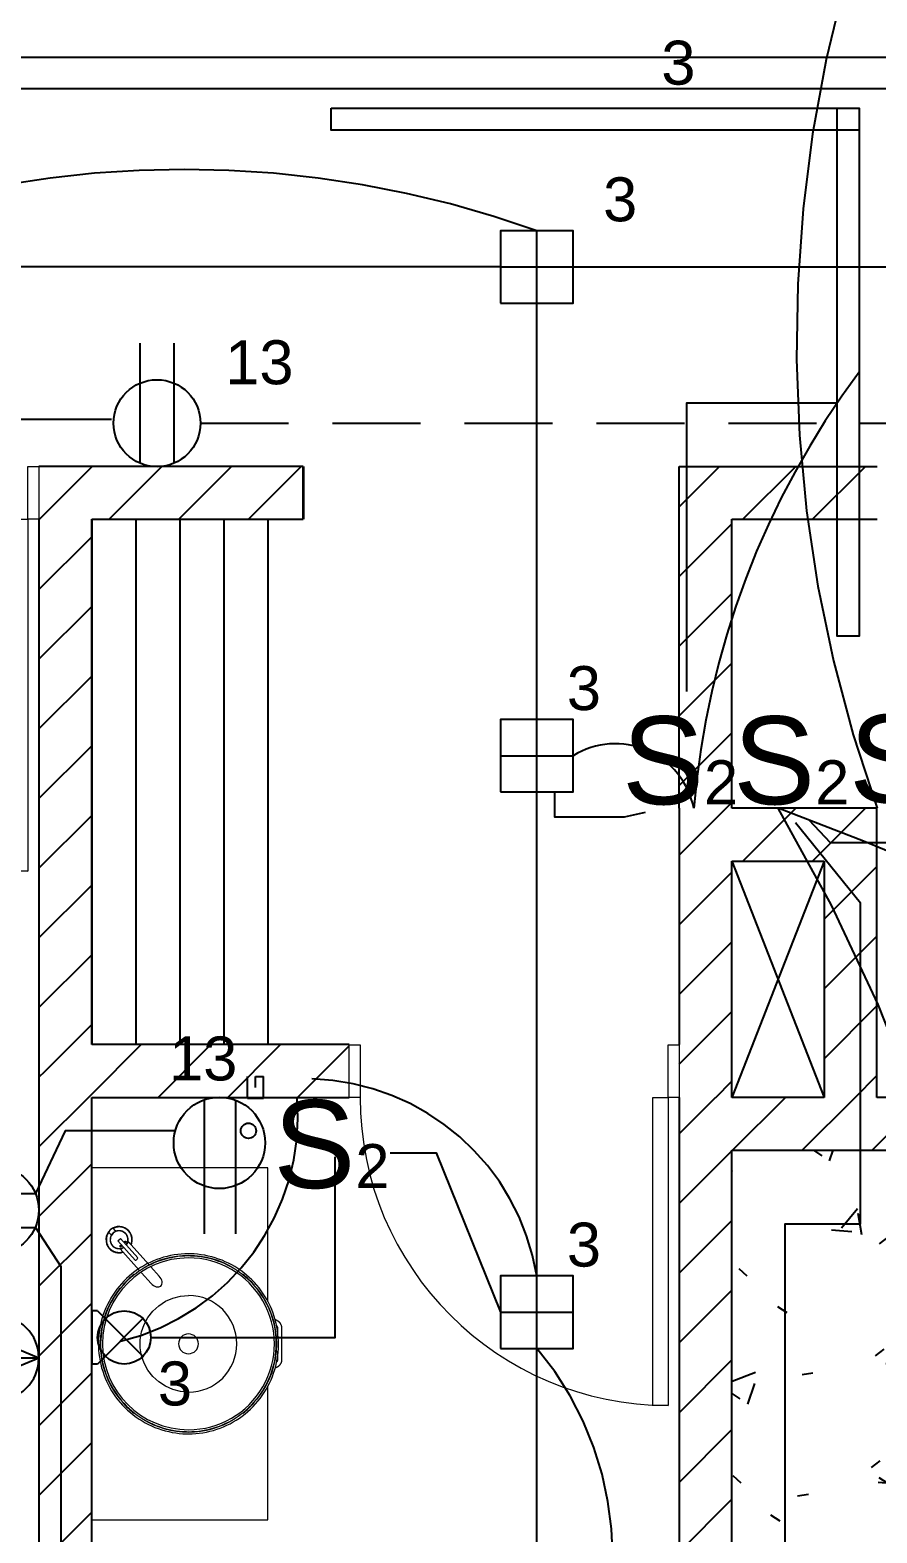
# Model space of a CAD drawing. Header units: inches. Extents: x 131 to 82119, y 71 to 16923.
# Drawn here: x 295.637 to 297.562, y 159.637 to 163.053 of the extents above; entities that cross this region are included whole.
import ezdxf
from ezdxf.enums import TextEntityAlignment as Align

# ---------------------------------------------------------------- set-up
doc = ezdxf.new("R2010")
doc.units = ezdxf.units.IN
doc.header["$MEASUREMENT"] = 0
doc.linetypes.add('HIDDEN', pattern=[9.525, 6.35, -3.175])
doc.linetypes.add('PISO', pattern=[0.3, 0.2, -0.1])
for name, color, linetype, lineweight in [('A-DOOR-____-MCUT', 31, 'Continuous', 18), ('A-DOOR-____-OTLN', 31, 'Continuous', 18), ('A-DOOR-FRAM-MCUT', 31, 'Continuous', 18), ('DUCTO-PARED O TECHO', 7, 'Continuous', 25), ('DUCTO-PISO', 7, 'PISO', 25), ('P-SANR-FIXT-OTLN', 6, 'Continuous', 18), ('RED-TELEVISION', 84, 'TELEVISION', 25), ('RED-TELEVISIÓN', 84, 'TELEVISION', 25), ('RED-TELÉFONO', 240, 'TELEFONO', 25), ('SIMBOLOGIA', 150, 'Continuous', 25)]:
    doc.layers.add(name, color=color, linetype=linetype, lineweight=lineweight)
for name, color, linetype in [('Arquitectonico', 253, 'Continuous'), ('BLOQUES TOMAS Y LUCES', 140, 'Continuous'), ('INTERRUPTORES', 6, 'Continuous'), ('LAMPARAS', 20, 'Continuous'), ('LUCES Y TOMAS', 5, 'Continuous'), ('Retorno', 5, 'HIDDEN')]:
    doc.layers.add(name, color=color, linetype=linetype)
doc.styles.get("Standard").update_dxf_attribs({"font": 'arial.ttf'})
doc.linetypes.add('TELEFONO', pattern='A,0.32,-0.12,["TEL",Standard,S=0.065,R=0,X=-0.065,Y=-0.0325],-0.14', length=0.58)
doc.linetypes.add('TELEVISION', pattern='A,0.32,-0.13,["TV",Standard,S=0.065,R=0,X=-0.065,Y=-0.0325],-0.13', length=0.58)
pattern_1 = [(45, (314.34163, 184.42544), (-0.07919596, 0.07919596), [])]

# ---------------------------------------------------------------- blocks, each defined once
blk = doc.blocks.new('Puertas Revit Lisas - 0_85 X 2_70-1759835-ARQ-P1')
at = {"layer": 'A-DOOR-____-MCUT'}
for p, q in [((0.365, -0.056825), (0.4, -0.056825)), ((0.365, -0.856825), (0.365, -0.056825)), ((0.4, -0.056825), (0.4, -0.856825)), ((0.4, -0.856825), (0.365, -0.856825))]:
    blk.add_line(p, q, dxfattribs=at)
at = {"layer": 'A-DOOR-____-OTLN'}
blk.add_arc((0.4, -0.056825), 0.8, 180, 270, dxfattribs=at)
at = {"layer": 'A-DOOR-FRAM-MCUT'}
for p, q in [((-0.425, 0.063175), (-0.4, 0.063175)), ((-0.425, -0.056825), (-0.425, 0.063175)), ((-0.4, 0.063175), (-0.4, -0.056825)), ((0.4, 0.063175), (0.425, 0.063175)), ((0.4, -0.056825), (0.4, 0.063175)), ((0.425, 0.063175), (0.425, -0.056825)), ((-0.4, -0.056825), (-0.425, -0.056825)), ((0.425, -0.056825), (0.4, -0.056825))]:
    blk.add_line(p, q, dxfattribs=at)
blk = doc.blocks.new('Puertas Revit Lisas - 0_75  x 2_70-1817899-ARQ-P1')
at = {"layer": 'A-DOOR-____-MCUT'}
for p, q in [((0.315, -0.056825), (0.35, -0.056825)), ((0.315, -0.756825), (0.315, -0.056825)), ((0.35, -0.056825), (0.35, -0.756825)), ((0.35, -0.756825), (0.315, -0.756825))]:
    blk.add_line(p, q, dxfattribs=at)
at = {"layer": 'A-DOOR-____-OTLN'}
blk.add_arc((0.35, -0.056825), 0.7, 180, 270, dxfattribs=at)
at = {"layer": 'A-DOOR-FRAM-MCUT'}
for p, q in [((-0.375, 0.063175), (-0.35, 0.063175)), ((-0.375, -0.056825), (-0.375, 0.063175)), ((-0.35, 0.063175), (-0.35, -0.056825)), ((0.35, 0.063175), (0.375, 0.063175)), ((0.35, -0.056825), (0.35, 0.063175)), ((0.375, 0.063175), (0.375, -0.056825)), ((-0.35, -0.056825), (-0.375, -0.056825)), ((0.375, -0.056825), (0.35, -0.056825))]:
    blk.add_line(p, q, dxfattribs=at)
blk = doc.blocks.new('Single_Sink_Vanity_15616 - 400x800mm-V26-ARQ-P1')
at = {"layer": 'P-SANR-FIXT-OTLN'}
for p, q in [((0.035, 0.2325), (-0.035, 0.2325)), ((-0.035, 0.2225), (-0.017, 0.2225)), ((0.017, 0.2225), (0.035, 0.2225)), ((-0.0961, 0.2), (-0.4, 0.2)), ((-0.4, 0.2), (-0.4, -0.2)), ((0.4, 0.2), (0.0961, 0.2)), ((0.4, -0.2), (0.4, 0.2)), ((-0.154, -0.0464), (-0.175, -0.0653)), ((-0.1617, -0.087), (-0.1373, -0.065)), ((-0.1953, -0.0948), (-0.2395, -0.1346)), ((-0.2339, -0.1407), (-0.1898, -0.101)), ((-0.1804, -0.0702), (-0.2324, -0.117)), ((-0.2157, -0.1356), (-0.1671, -0.0918)), ((-0.2339, -0.1407), (-0.2395, -0.1346)), ((-0.2326, -0.1176), (-0.2309, -0.1181)), ((-0.2568, -0.1457), (-0.2626, -0.1509)), ((-0.2533, -0.1612), (-0.2475, -0.156))]:
    blk.add_line(p, q, dxfattribs=at)
at = {"layer": 'P-SANR-FIXT-OTLN', "flags": 128}
for points in [[(0.2047, 0.02), (0.2045, 0.0282), (0.204, 0.0364), (0.2032, 0.0445), (0.202, 0.0526), (0.2006, 0.0607), (0.1988, 0.0686), (0.1967, 0.0766), (0.1943, 0.0844), (0.1915, 0.0921), (0.1885, 0.0997), (0.1852, 0.1072), (0.1815, 0.1145), (0.1776, 0.1217), (0.1734, 0.1287), (0.1689, 0.1356), (0.1641, 0.1422), (0.1591, 0.1487), (0.1539, 0.1549), (0.1483, 0.161), (0.1426, 0.1668), (0.1366, 0.1724), (0.1304, 0.1777), (0.124, 0.1828), (0.1174, 0.1876), (0.1106, 0.1922), (0.1036, 0.1965), (0.0965, 0.2005), (0.0892, 0.2042), (0.0817, 0.2076), (0.0742, 0.2107), (0.0665, 0.2136), (0.0587, 0.2161), (0.0508, 0.2182), (0.0428, 0.2201), (0.0348, 0.2217), (0.0267, 0.2229), (0.0186, 0.2238), (0.0104, 0.2244), (0.0022, 0.2246), (-0.006, 0.2246), (-0.0142, 0.2242), (-0.0223, 0.2234), (-0.0304, 0.2224), (-0.0385, 0.221), (-0.0465, 0.2193), (-0.0544, 0.2173), (-0.0623, 0.2149), (-0.07, 0.2123), (-0.0777, 0.2093), (-0.0852, 0.2061), (-0.0925, 0.2025), (-0.0998, 0.1987), (-0.1068, 0.1946), (-0.1137, 0.1901), (-0.1204, 0.1855), (-0.127, 0.1805), (-0.1333, 0.1753), (-0.1394, 0.1699), (-0.1453, 0.1642), (-0.1509, 0.1582), (-0.1563, 0.1521), (-0.1615, 0.1457), (-0.1664, 0.1392), (-0.171, 0.1324), (-0.1754, 0.1255), (-0.1794, 0.1184), (-0.1832, 0.1111), (-0.1867, 0.1037), (-0.1899, 0.0962), (-0.1928, 0.0886), (-0.1954, 0.0808), (-0.1977, 0.0729), (-0.1996, 0.065), (-0.2013, 0.057), (-0.2026, 0.0489), (-0.2036, 0.0408), (-0.2043, 0.0326), (-0.2046, 0.0244), (-0.2047, 0.02)], [(0.1997, 0.02), (0.1995, 0.028), (0.199, 0.036), (0.1982, 0.0439), (0.1971, 0.0518), (0.1957, 0.0597), (0.1939, 0.0675), (0.1919, 0.0752), (0.1895, 0.0828), (0.1869, 0.0903), (0.1839, 0.0977), (0.1806, 0.105), (0.1771, 0.1122), (0.1733, 0.1192), (0.1692, 0.1261), (0.1648, 0.1327), (0.1601, 0.1392), (0.1552, 0.1455), (0.1501, 0.1516), (0.1447, 0.1575), (0.1391, 0.1632), (0.1333, 0.1687), (0.1272, 0.1739), (0.121, 0.1788), (0.1145, 0.1836), (0.1079, 0.188), (0.1011, 0.1922), (0.0941, 0.1961), (0.087, 0.1997), (0.0797, 0.203), (0.0723, 0.2061), (0.0648, 0.2088), (0.0572, 0.2113), (0.0495, 0.2134), (0.0418, 0.2152), (0.0339, 0.2167), (0.026, 0.2179), (0.0181, 0.2188), (0.0101, 0.2194), (0.0022, 0.2196), (-0.0058, 0.2196), (-0.0138, 0.2192), (-0.0218, 0.2185), (-0.0297, 0.2174), (-0.0375, 0.2161), (-0.0454, 0.2144), (-0.0531, 0.2125), (-0.0608, 0.2102), (-0.0683, 0.2076), (-0.0758, 0.2047), (-0.0831, 0.2015), (-0.0903, 0.1981), (-0.0973, 0.1943), (-0.1042, 0.1903), (-0.1109, 0.186), (-0.1175, 0.1814), (-0.1239, 0.1766), (-0.13, 0.1715), (-0.136, 0.1662), (-0.1417, 0.1606), (-0.1472, 0.1549), (-0.1525, 0.1489), (-0.1575, 0.1427), (-0.1623, 0.1363), (-0.1668, 0.1297), (-0.1711, 0.1229), (-0.1751, 0.116), (-0.1788, 0.1089), (-0.1822, 0.1017), (-0.1853, 0.0943), (-0.1881, 0.0869), (-0.1906, 0.0793), (-0.1929, 0.0716), (-0.1948, 0.0639), (-0.1964, 0.0561), (-0.1977, 0.0482), (-0.1986, 0.0402), (-0.1993, 0.0323), (-0.1996, 0.0243), (-0.1997, 0.02)], [(-0.035, 0.2325), (-0.0358, 0.2325), (-0.0366, 0.2324), (-0.0374, 0.2324), (-0.0382, 0.2322), (-0.039, 0.2321), (-0.0398, 0.2319), (-0.0405, 0.2317), (-0.0413, 0.2315), (-0.042, 0.2312), (-0.0428, 0.2309), (-0.0435, 0.2306), (-0.0442, 0.2302), (-0.0449, 0.2299), (-0.0456, 0.2294), (-0.0463, 0.229), (-0.0469, 0.2285), (-0.0476, 0.2281), (-0.0482, 0.2275), (-0.0488, 0.227), (-0.0493, 0.2264), (-0.0499, 0.2258), (-0.0504, 0.2252), (-0.0509, 0.2246), (-0.0514, 0.224), (-0.0518, 0.2233), (-0.0522, 0.2226), (-0.0526, 0.2219), (-0.053, 0.2212), (-0.0533, 0.2205), (-0.0536, 0.2197), (-0.0539, 0.219), (-0.0542, 0.2182), (-0.0544, 0.2175), (-0.0546, 0.2167)], [(-0.0493, 0.2264), (-0.0499, 0.2258), (-0.0504, 0.2252), (-0.0509, 0.2246), (-0.0514, 0.224), (-0.0518, 0.2233), (-0.0522, 0.2226), (-0.0526, 0.2219), (-0.053, 0.2212), (-0.0533, 0.2205), (-0.0536, 0.2197), (-0.0539, 0.219), (-0.0542, 0.2182), (-0.0544, 0.2175), (-0.0546, 0.2167)], [(-0.035, 0.2325), (-0.0358, 0.2325), (-0.0366, 0.2324), (-0.0374, 0.2324), (-0.0382, 0.2322), (-0.039, 0.2321), (-0.0398, 0.2319), (-0.0405, 0.2317), (-0.0413, 0.2315), (-0.042, 0.2312), (-0.0428, 0.2309), (-0.0435, 0.2306), (-0.0442, 0.2302), (-0.0449, 0.2299), (-0.0456, 0.2294), (-0.0463, 0.229), (-0.0469, 0.2285), (-0.0476, 0.2281), (-0.0482, 0.2275), (-0.0488, 0.227)], [(-0.042, 0.2197), (-0.0417, 0.2199), (-0.0414, 0.2202), (-0.0411, 0.2205), (-0.0407, 0.2207), (-0.0404, 0.2209), (-0.0401, 0.2211), (-0.0397, 0.2213), (-0.0394, 0.2215), (-0.039, 0.2217), (-0.0386, 0.2218), (-0.0382, 0.222), (-0.0379, 0.2221), (-0.0375, 0.2222), (-0.0371, 0.2223), (-0.0367, 0.2224), (-0.0363, 0.2224), (-0.0359, 0.2225), (-0.0355, 0.2225), (-0.0351, 0.2225), (-0.035, 0.2225)], [(0.0489, 0.2268), (0.0483, 0.2274), (0.0477, 0.2279), (0.0471, 0.2284), (0.0465, 0.2289), (0.0458, 0.2293), (0.0451, 0.2297), (0.0444, 0.2301), (0.0437, 0.2305), (0.043, 0.2308), (0.0422, 0.2311), (0.0415, 0.2314), (0.0407, 0.2317), (0.04, 0.2319), (0.0392, 0.2321), (0.0384, 0.2322), (0.0376, 0.2323), (0.0368, 0.2324), (0.036, 0.2325), (0.0352, 0.2325), (0.035, 0.2325)], [(0.0546, 0.2165), (0.0544, 0.2173), (0.0542, 0.218), (0.054, 0.2188), (0.0537, 0.2195), (0.0534, 0.2203), (0.0531, 0.221), (0.0527, 0.2217), (0.0524, 0.2224), (0.0519, 0.2231), (0.0515, 0.2238), (0.051, 0.2244), (0.0506, 0.2251), (0.05, 0.2257), (0.0495, 0.2263), (0.0489, 0.2268), (0.0483, 0.2274), (0.0477, 0.2279), (0.0471, 0.2284), (0.0465, 0.2289), (0.0458, 0.2293), (0.0451, 0.2297), (0.0444, 0.2301), (0.0437, 0.2305), (0.043, 0.2308), (0.0422, 0.2311), (0.0415, 0.2314), (0.0407, 0.2317), (0.04, 0.2319), (0.0392, 0.2321), (0.0384, 0.2322), (0.0376, 0.2323), (0.0368, 0.2324), (0.036, 0.2325), (0.0352, 0.2325), (0.035, 0.2325)], [(0.035, 0.2225), (0.0354, 0.2225), (0.0358, 0.2225), (0.0362, 0.2224), (0.0366, 0.2224), (0.037, 0.2223), (0.0374, 0.2222), (0.0378, 0.2221), (0.0381, 0.222), (0.0385, 0.2219), (0.0389, 0.2217), (0.0393, 0.2215), (0.0396, 0.2214), (0.04, 0.2212), (0.0403, 0.221), (0.0406, 0.2208), (0.041, 0.2205), (0.0413, 0.2203), (0.0416, 0.22), (0.0419, 0.2197), (0.0422, 0.2195)], [(0.0546, 0.2165), (0.0544, 0.2173), (0.0542, 0.218), (0.054, 0.2188), (0.0537, 0.2195), (0.0534, 0.2203), (0.0531, 0.221), (0.0527, 0.2217), (0.0524, 0.2224), (0.0519, 0.2231), (0.0515, 0.2238), (0.051, 0.2244), (0.0506, 0.2251), (0.05, 0.2257), (0.0495, 0.2263), (0.0495, 0.2263)], [(-0.2047, 0.02), (-0.2045, 0.0118), (-0.204, 0.0036), (-0.2032, -0.0045), (-0.202, -0.0126), (-0.2006, -0.0207), (-0.1988, -0.0286), (-0.1967, -0.0366), (-0.1943, -0.0444), (-0.1915, -0.0521), (-0.1885, -0.0597), (-0.1852, -0.0672), (-0.1815, -0.0745), (-0.1776, -0.0817), (-0.1734, -0.0887), (-0.1689, -0.0956), (-0.1641, -0.1022), (-0.1591, -0.1087), (-0.1539, -0.1149), (-0.1483, -0.121), (-0.1426, -0.1268), (-0.1366, -0.1324), (-0.1304, -0.1377), (-0.124, -0.1428), (-0.1174, -0.1476), (-0.1106, -0.1522), (-0.1036, -0.1565), (-0.0965, -0.1605), (-0.0892, -0.1642), (-0.0817, -0.1676), (-0.0742, -0.1707), (-0.0665, -0.1736), (-0.0587, -0.1761), (-0.0508, -0.1782), (-0.0428, -0.1801), (-0.0348, -0.1817), (-0.0267, -0.1829), (-0.0186, -0.1838), (-0.0104, -0.1844), (-0.0022, -0.1846), (0.006, -0.1846), (0.0142, -0.1842), (0.0223, -0.1834), (0.0304, -0.1824), (0.0385, -0.181), (0.0465, -0.1793), (0.0544, -0.1773), (0.0623, -0.1749), (0.07, -0.1723), (0.0777, -0.1693), (0.0852, -0.1661), (0.0925, -0.1625), (0.0998, -0.1587), (0.1068, -0.1546), (0.1137, -0.1501), (0.1204, -0.1455), (0.127, -0.1405), (0.1333, -0.1353), (0.1394, -0.1299), (0.1453, -0.1242), (0.1509, -0.1182), (0.1563, -0.1121), (0.1615, -0.1057), (0.1664, -0.0992), (0.171, -0.0924), (0.1754, -0.0855), (0.1794, -0.0784), (0.1832, -0.0711), (0.1867, -0.0637), (0.1899, -0.0562), (0.1928, -0.0486), (0.1954, -0.0408), (0.1977, -0.0329), (0.1996, -0.025), (0.2013, -0.017), (0.2026, -0.0089), (0.2036, -0.0008), (0.2043, 0.0074), (0.2046, 0.0156), (0.2047, 0.02)], [(-0.1997, 0.02), (-0.1995, 0.012), (-0.199, 0.004), (-0.1982, -0.0039), (-0.1971, -0.0118), (-0.1957, -0.0197), (-0.1939, -0.0275), (-0.1919, -0.0352), (-0.1895, -0.0428), (-0.1869, -0.0503), (-0.1839, -0.0577), (-0.1806, -0.065), (-0.1771, -0.0722), (-0.1733, -0.0792), (-0.1692, -0.0861), (-0.1648, -0.0927), (-0.1601, -0.0992), (-0.1552, -0.1055), (-0.1501, -0.1116), (-0.1447, -0.1175), (-0.1391, -0.1232), (-0.1333, -0.1287), (-0.1272, -0.1339), (-0.121, -0.1388), (-0.1145, -0.1436), (-0.1079, -0.148), (-0.1011, -0.1522), (-0.0941, -0.1561), (-0.087, -0.1597), (-0.0797, -0.163), (-0.0723, -0.1661), (-0.0648, -0.1688), (-0.0572, -0.1713), (-0.0495, -0.1734), (-0.0418, -0.1752), (-0.0339, -0.1767), (-0.026, -0.1779), (-0.0181, -0.1788), (-0.0101, -0.1794), (-0.0022, -0.1796), (0.0058, -0.1796), (0.0138, -0.1792), (0.0218, -0.1785), (0.0297, -0.1774), (0.0375, -0.1761), (0.0454, -0.1744), (0.0531, -0.1725), (0.0608, -0.1702), (0.0683, -0.1676), (0.0758, -0.1647), (0.0831, -0.1615), (0.0903, -0.1581), (0.0973, -0.1543), (0.1042, -0.1503), (0.1109, -0.146), (0.1175, -0.1414), (0.1239, -0.1366), (0.13, -0.1315), (0.136, -0.1262), (0.1417, -0.1206), (0.1472, -0.1149), (0.1525, -0.1089), (0.1575, -0.1027), (0.1623, -0.0963), (0.1668, -0.0897), (0.1711, -0.0829), (0.1751, -0.076), (0.1788, -0.0689), (0.1822, -0.0617), (0.1853, -0.0543), (0.1881, -0.0469), (0.1906, -0.0393), (0.1929, -0.0316), (0.1948, -0.0239), (0.1964, -0.0161), (0.1977, -0.0082), (0.1986, -0.0002), (0.1993, 0.0077), (0.1996, 0.0157), (0.1997, 0.02)], [(0.1099, 0.02), (0.1084, 0.0019), (0.1039, -0.0157), (0.0966, -0.0323), (0.0867, -0.0475), (0.0744, -0.0608), (0.0601, -0.072), (0.0441, -0.0806), (0.027, -0.0865), (0.0091, -0.0895), (-0.0091, -0.0895), (-0.027, -0.0865), (-0.0441, -0.0806), (-0.0601, -0.072), (-0.0744, -0.0608), (-0.0867, -0.0475), (-0.0966, -0.0323), (-0.1039, -0.0157), (-0.1084, 0.0019), (-0.11, 0.02)], [(-0.1314, -0.0429), (-0.1333, -0.0413), (-0.1357, -0.0403), (-0.1385, -0.0399), (-0.1415, -0.0401), (-0.1447, -0.0408), (-0.1479, -0.0422), (-0.1511, -0.0441), (-0.154, -0.0464)], [(-0.1373, -0.065), (-0.1346, -0.0623), (-0.1325, -0.0594), (-0.1308, -0.0563), (-0.1297, -0.0532), (-0.1292, -0.0502), (-0.1293, -0.0474), (-0.1301, -0.0449), (-0.1314, -0.0429)], [(-0.1898, -0.101), (-0.1904, -0.0994), (-0.1912, -0.0979), (-0.1924, -0.0966), (-0.1937, -0.0956), (-0.1953, -0.0948)], [(-0.2256, -0.1109), (-0.2266, -0.1105), (-0.2276, -0.1102), (-0.2288, -0.1098), (-0.2299, -0.1095), (-0.231, -0.1093), (-0.2321, -0.1091), (-0.2333, -0.1089), (-0.2344, -0.1088), (-0.2356, -0.1087), (-0.2368, -0.1087), (-0.2379, -0.1087), (-0.2391, -0.1088), (-0.2402, -0.1089), (-0.2414, -0.1091), (-0.2425, -0.1093), (-0.2436, -0.1096), (-0.2448, -0.1099), (-0.2459, -0.1102), (-0.247, -0.1106), (-0.248, -0.111), (-0.2491, -0.1115), (-0.2501, -0.112), (-0.2512, -0.1126), (-0.2521, -0.1132), (-0.2531, -0.1138), (-0.2541, -0.1145), (-0.255, -0.1152), (-0.2559, -0.1159), (-0.2567, -0.1167), (-0.2575, -0.1175), (-0.2583, -0.1184), (-0.2591, -0.1193), (-0.2598, -0.1202), (-0.2605, -0.1211), (-0.2611, -0.1221), (-0.2617, -0.1231), (-0.2623, -0.1241), (-0.2628, -0.1251), (-0.2633, -0.1262), (-0.2637, -0.1272), (-0.2641, -0.1283), (-0.2645, -0.1294), (-0.2648, -0.1305), (-0.265, -0.1317), (-0.2653, -0.1328), (-0.2654, -0.134), (-0.2656, -0.1351), (-0.2656, -0.1363), (-0.2657, -0.1374), (-0.2657, -0.1386), (-0.2656, -0.1397), (-0.2655, -0.1409), (-0.2653, -0.142), (-0.2651, -0.1432), (-0.2649, -0.1443), (-0.2646, -0.1454), (-0.2643, -0.1466), (-0.2639, -0.1476), (-0.2635, -0.1487), (-0.263, -0.1498), (-0.2625, -0.1508)], [(-0.2245, -0.1212), (-0.2252, -0.1208), (-0.2259, -0.1203), (-0.2266, -0.1199), (-0.2273, -0.1195), (-0.228, -0.1192), (-0.2288, -0.1188), (-0.2295, -0.1185), (-0.2303, -0.1183), (-0.2311, -0.118), (-0.2319, -0.1178), (-0.2327, -0.1176), (-0.2335, -0.1175), (-0.2343, -0.1174), (-0.2351, -0.1173), (-0.2359, -0.1172), (-0.2367, -0.1172), (-0.2376, -0.1172), (-0.2384, -0.1173), (-0.2392, -0.1174), (-0.24, -0.1175), (-0.2408, -0.1176), (-0.2416, -0.1178), (-0.2424, -0.118), (-0.2432, -0.1183), (-0.2439, -0.1186), (-0.2447, -0.1189), (-0.2455, -0.1192), (-0.2462, -0.1196), (-0.2469, -0.12), (-0.2476, -0.1204), (-0.2483, -0.1208), (-0.2489, -0.1213), (-0.2496, -0.1218), (-0.2502, -0.1223), (-0.2508, -0.1229), (-0.2514, -0.1235), (-0.252, -0.1241), (-0.2525, -0.1247), (-0.253, -0.1253), (-0.2535, -0.126), (-0.2539, -0.1267), (-0.2544, -0.1274), (-0.2548, -0.1281), (-0.2551, -0.1288), (-0.2555, -0.1296), (-0.2558, -0.1303), (-0.2561, -0.1311), (-0.2563, -0.1319), (-0.2565, -0.1326), (-0.2567, -0.1334), (-0.2569, -0.1342), (-0.257, -0.1351), (-0.2571, -0.1359), (-0.2571, -0.1367), (-0.2571, -0.1375), (-0.2571, -0.1383), (-0.2571, -0.1391), (-0.257, -0.1399), (-0.2569, -0.1408), (-0.2568, -0.1416)], [(-0.2249, -0.1216), (-0.2255, -0.1211), (-0.2262, -0.1207), (-0.2269, -0.1203), (-0.2276, -0.1199), (-0.2283, -0.1195), (-0.2291, -0.1192), (-0.2298, -0.1189), (-0.2306, -0.1186), (-0.2313, -0.1184), (-0.2321, -0.1182), (-0.2329, -0.118), (-0.2337, -0.1179), (-0.2345, -0.1178), (-0.2353, -0.1177), (-0.2361, -0.1176), (-0.2369, -0.1176), (-0.2377, -0.1176), (-0.2385, -0.1177), (-0.2393, -0.1178), (-0.2401, -0.1179), (-0.2409, -0.118), (-0.2417, -0.1182), (-0.2425, -0.1184), (-0.2433, -0.1187), (-0.244, -0.1189), (-0.2448, -0.1192), (-0.2455, -0.1196), (-0.2463, -0.1199), (-0.247, -0.1203), (-0.2477, -0.1207), (-0.2483, -0.1212), (-0.249, -0.1217), (-0.2496, -0.1222), (-0.2502, -0.1227), (-0.2508, -0.1232), (-0.2514, -0.1238), (-0.252, -0.1244), (-0.2525, -0.125), (-0.253, -0.1256), (-0.2535, -0.1263), (-0.2539, -0.127), (-0.2543, -0.1276), (-0.2547, -0.1284), (-0.2551, -0.1291), (-0.2554, -0.1298), (-0.2557, -0.1306), (-0.256, -0.1313), (-0.2563, -0.1321), (-0.2565, -0.1329), (-0.2567, -0.1337), (-0.2568, -0.1344), (-0.2569, -0.1352), (-0.257, -0.1361), (-0.2571, -0.1369), (-0.2571, -0.1377), (-0.2571, -0.1385), (-0.257, -0.1393), (-0.257, -0.1401), (-0.2569, -0.1409), (-0.2567, -0.1417), (-0.2566, -0.1425), (-0.2564, -0.1433), (-0.2561, -0.144), (-0.2559, -0.1448), (-0.2556, -0.1456), (-0.2552, -0.1463), (-0.2549, -0.147), (-0.2545, -0.1477), (-0.2541, -0.1484), (-0.2537, -0.1491), (-0.2532, -0.1498), (-0.2527, -0.1504), (-0.2522, -0.151), (-0.2519, -0.1514)], [(-0.253, -0.1616), (-0.252, -0.1623), (-0.251, -0.1628), (-0.25, -0.1634), (-0.249, -0.1639), (-0.2479, -0.1644), (-0.2468, -0.1648), (-0.2458, -0.1652), (-0.2446, -0.1655), (-0.2435, -0.1658), (-0.2424, -0.1661), (-0.2413, -0.1663), (-0.2401, -0.1664), (-0.239, -0.1666), (-0.2378, -0.1666), (-0.2366, -0.1666), (-0.2355, -0.1666), (-0.2343, -0.1665), (-0.2332, -0.1664), (-0.232, -0.1663), (-0.2309, -0.1661), (-0.2298, -0.1658), (-0.2286, -0.1655), (-0.2275, -0.1652), (-0.2264, -0.1648), (-0.2254, -0.1643), (-0.2243, -0.1639), (-0.2233, -0.1633), (-0.2222, -0.1628), (-0.2213, -0.1622), (-0.2203, -0.1615), (-0.2193, -0.1609), (-0.2184, -0.1602), (-0.2175, -0.1594), (-0.2167, -0.1586), (-0.2159, -0.1578), (-0.2151, -0.157), (-0.2143, -0.1561), (-0.2136, -0.1552), (-0.2129, -0.1542), (-0.2123, -0.1533), (-0.2117, -0.1523), (-0.2111, -0.1513), (-0.2106, -0.1502), (-0.2101, -0.1492), (-0.2097, -0.1481), (-0.2093, -0.147), (-0.2089, -0.1459), (-0.2086, -0.1448), (-0.2084, -0.1437), (-0.2081, -0.1425), (-0.208, -0.1414), (-0.2078, -0.1402), (-0.2078, -0.1391), (-0.2077, -0.1379), (-0.2077, -0.1368), (-0.2078, -0.1356), (-0.2079, -0.1345), (-0.2081, -0.1333), (-0.2083, -0.1322), (-0.2085, -0.131), (-0.2088, -0.1299)], [(-0.2519, -0.1514), (-0.2513, -0.152), (-0.2508, -0.1525), (-0.2502, -0.1531), (-0.2496, -0.1536), (-0.2489, -0.1541), (-0.2483, -0.1545), (-0.2476, -0.155), (-0.2469, -0.1554), (-0.2462, -0.1558), (-0.2454, -0.1561), (-0.2447, -0.1565), (-0.244, -0.1568), (-0.2432, -0.157), (-0.2424, -0.1573), (-0.2416, -0.1575), (-0.2409, -0.1577), (-0.2401, -0.1578), (-0.2393, -0.1579), (-0.2385, -0.158), (-0.2376, -0.158), (-0.2368, -0.158), (-0.236, -0.158), (-0.2352, -0.158), (-0.2344, -0.1579), (-0.2336, -0.1578), (-0.2328, -0.1576), (-0.232, -0.1575), (-0.2313, -0.1572), (-0.2305, -0.157), (-0.2297, -0.1567), (-0.229, -0.1564), (-0.2282, -0.1561), (-0.2275, -0.1557), (-0.2268, -0.1554), (-0.2261, -0.1549), (-0.2254, -0.1545), (-0.2248, -0.154), (-0.2241, -0.1535), (-0.2235, -0.153), (-0.2229, -0.1525), (-0.2224, -0.1519), (-0.2218, -0.1513), (-0.2213, -0.1507), (-0.2208, -0.15), (-0.2203, -0.1494), (-0.2199, -0.1487), (-0.2194, -0.148), (-0.219, -0.1473), (-0.2187, -0.1466), (-0.2183, -0.1459), (-0.218, -0.1451), (-0.2178, -0.1444), (-0.2175, -0.1436), (-0.2173, -0.1428), (-0.2171, -0.142), (-0.217, -0.1412), (-0.2168, -0.1404), (-0.2168, -0.1396), (-0.2167, -0.1388), (-0.2167, -0.138), (-0.2167, -0.1372), (-0.2167, -0.1364), (-0.2168, -0.1356), (-0.2169, -0.1348), (-0.217, -0.134), (-0.2172, -0.1332), (-0.2174, -0.1324), (-0.2176, -0.1316), (-0.2179, -0.1309), (-0.2182, -0.1301), (-0.2185, -0.1294), (-0.2189, -0.1287), (-0.2193, -0.1279)], [(-0.2305, -0.1182), (-0.2283, -0.119), (-0.2263, -0.1201)], [(-0.2232, -0.153), (-0.2226, -0.1525), (-0.222, -0.1519), (-0.2214, -0.1513), (-0.2209, -0.1507), (-0.2204, -0.15), (-0.2199, -0.1494), (-0.2195, -0.1487), (-0.219, -0.148), (-0.2186, -0.1473), (-0.2183, -0.1465), (-0.2179, -0.1458), (-0.2176, -0.145), (-0.2173, -0.1443), (-0.2171, -0.1435), (-0.2169, -0.1427), (-0.2167, -0.1419), (-0.2165, -0.1411), (-0.2164, -0.1403), (-0.2163, -0.1395), (-0.2163, -0.1387), (-0.2163, -0.1379), (-0.2163, -0.137), (-0.2163, -0.1362), (-0.2164, -0.1354), (-0.2165, -0.1346), (-0.2166, -0.1338), (-0.2168, -0.133), (-0.217, -0.1322), (-0.2172, -0.1314), (-0.2175, -0.1306), (-0.2178, -0.1299), (-0.2181, -0.1291), (-0.2185, -0.1284), (-0.2189, -0.1277)], [(-0.2181, -0.1292), (-0.2173, -0.1313), (-0.2167, -0.1335), (-0.2163, -0.1357)], [(-0.2562, -0.1439), (-0.2559, -0.1447), (-0.2556, -0.1455), (-0.2553, -0.1462), (-0.2549, -0.147), (-0.2545, -0.1477), (-0.2541, -0.1484), (-0.2537, -0.1491), (-0.2532, -0.1497), (-0.2527, -0.1504), (-0.2522, -0.151), (-0.2519, -0.1514)], [(-0.2519, -0.1514), (-0.2513, -0.152), (-0.2508, -0.1525), (-0.2501, -0.1531), (-0.2495, -0.1536), (-0.2489, -0.1541), (-0.2482, -0.1546), (-0.2475, -0.155), (-0.2468, -0.1554), (-0.2461, -0.1558), (-0.2454, -0.1562), (-0.2446, -0.1565), (-0.2439, -0.1568), (-0.2431, -0.1571), (-0.2423, -0.1573), (-0.2415, -0.1575), (-0.2407, -0.1577), (-0.2399, -0.1579), (-0.2391, -0.158), (-0.2383, -0.1581), (-0.2375, -0.1581), (-0.2367, -0.1581), (-0.2358, -0.1581), (-0.235, -0.1581), (-0.2342, -0.158), (-0.2334, -0.1579), (-0.2326, -0.1577), (-0.2318, -0.1575), (-0.231, -0.1573), (-0.2302, -0.1571), (-0.2295, -0.1568), (-0.2287, -0.1565), (-0.2279, -0.1562), (-0.2272, -0.1558), (-0.2265, -0.1554), (-0.2258, -0.155), (-0.2251, -0.1545), (-0.2245, -0.154), (-0.2238, -0.1535)]]:
    blk.add_lwpolyline(points, dxfattribs=at)
at = {"layer": 'P-SANR-FIXT-OTLN'}
for centre, radius, start, end in [((0, 0.02), 0.1953, 360, 180), ((0, 0.02), 0.2005, 50.9343, 128.6419), ((0, 0.02), 0.2005, 131.6832, 141.9231), ((0, 0.02), 0.2005, 38.0769, 48.1935), ((0, 0.02), 0.2005, 148.8462, 180), ((0, 0.02), 0.1099, 0, 180), ((0, 0.02), 0.2005, 0, 31.1538), ((0, 0.02), 0.0225, 0, 180), ((0, 0.02), 0.2005, 180, 211.1538), ((0, 0.02), 0.1953, 180, 360), ((0, 0.02), 0.0225, 180, 0), ((0, 0.02), 0.2005, 328.8462, 0), ((-0.2367, -0.1377), 0.03, 132, 312), ((-0.2367, -0.1377), 0.03, 66.8172, 132), ((-0.2367, -0.1377), 0.02, 55.1754, 222), ((-0.2367, -0.1377), 0.02, 222, 28.8246), ((-0.2317, -0.1237), 0.0015, 132, 147), ((-0.2317, -0.1237), 0.0015, 87, 132), ((-0.2317, -0.1237), 0.0015, 252, 267), ((-0.2317, -0.1237), 0.0015, 297, 312), ((-0.2317, -0.1237), 0.0015, 312, 58.2837), ((-0.2369, -0.1378), 0.0157, 58.7869, 65.7752), ((-0.2223, -0.1342), 0.0015, 177, 192), ((-0.2223, -0.1342), 0.0015, 132, 147), ((-0.2223, -0.1342), 0.0015, 27, 132), ((-0.2369, -0.1378), 0.0157, 17.882, 25.2131), ((-0.2369, -0.1378), 0.0157, 8.3249, 12.6673), ((-0.2223, -0.1342), 0.0015, 312, 357), ((-0.2367, -0.1377), 0.03, 312, 17.1828), ((0, 0.02), 0.2005, 218.0769, 228.1935), ((0, 0.02), 0.2005, 230.9343, 308.8145), ((0, 0.02), 0.2005, 311.6832, 321.9231), ((-0.2621, -0.1515), 0.000762, 132.7892, 209.8131), ((-0.2367, -0.1369), 0.03, 209.8131, 234.1869), ((-0.2563, -0.1462), 0.000762, 52.3065, 132.8002), ((-0.2563, -0.1462), 0.000762, 25.4752, 132.8002), ((-0.237, -0.1372), 0.0206, 205.1897, 238.8002), ((-0.2538, -0.1606), 0.000762, 234.1869, 311.2108), ((-0.248, -0.1554), 0.000762, 311.1998, 351.5499), ((-0.248, -0.1554), 0.000762, 311.1998, 351.5499)]:
    blk.add_arc(centre, radius, start, end, dxfattribs=at)
for start_param, end_param in [(0, 0.226445), (5.225863, 6.283185), (3.141593, 4.198915), (2.915148, 3.141593)]:
    blk.add_ellipse((-0.224, -0.1263), major_axis=(-0.00836, 0.00929), ratio=0.224951, start_param=start_param, end_param=end_param, dxfattribs=at)
for points, knots in [([(-0.2307, -0.1248), (-0.2309, -0.125), (-0.2312, -0.1251), (-0.2316, -0.1252), (-0.2319, -0.1252), (-0.2323, -0.1251), (-0.2327, -0.1249), (-0.233, -0.1245), (-0.2332, -0.1241), (-0.2332, -0.1237), (-0.2332, -0.1234), (-0.2331, -0.1229), (-0.2329, -0.1227), (-0.2327, -0.1226)], [-1, -1, -1, -1, -0.833333, -0.791667, -0.75, -0.666667, -0.555556, -0.444444, -0.333333, -0.277778, -0.222222, -0.111111, 0, 0, 0, 0]), ([(-0.2327, -0.1226), (-0.2325, -0.1224), (-0.2322, -0.1222), (-0.2319, -0.1222), (-0.2316, -0.1222), (-0.2312, -0.1222), (-0.2308, -0.1225), (-0.2304, -0.1229), (-0.2303, -0.1233), (-0.2302, -0.1236), (-0.2302, -0.124), (-0.2304, -0.1244), (-0.2306, -0.1247), (-0.2307, -0.1248)], [-1, -1, -1, -1, -0.833333, -0.791667, -0.75, -0.666667, -0.555556, -0.444444, -0.333333, -0.277778, -0.222222, -0.111111, 0, 0, 0, 0]), ([(-0.2263, -0.1201), (-0.2264, -0.12), (-0.2266, -0.1199), (-0.227, -0.1197), (-0.2276, -0.1194), (-0.2281, -0.1191), (-0.2286, -0.1189), (-0.2291, -0.1187), (-0.2295, -0.1185), (-0.2299, -0.1184), (-0.2302, -0.1183), (-0.2305, -0.1182), (-0.2308, -0.1181), (-0.2309, -0.1181), (-0.231, -0.118)], [0.3643786, 0.3643786, 0.3643786, 0.3643786, 0.375, 0.4166667, 0.4583333, 0.5, 0.5416667, 0.5833333, 0.625, 0.6666667, 0.6875, 0.7083333, 0.75, 0.767569, 0.767569, 0.767569, 0.767569]), ([(-0.2212, -0.1353), (-0.2214, -0.1354), (-0.2217, -0.1356), (-0.2221, -0.1357), (-0.2224, -0.1357), (-0.2228, -0.1356), (-0.2232, -0.1354), (-0.2235, -0.135), (-0.2237, -0.1345), (-0.2238, -0.134), (-0.2236, -0.1335), (-0.2234, -0.1332), (-0.2233, -0.1331)], [-1, -1, -1, -1, -0.888889, -0.777778, -0.722222, -0.666667, -0.555556, -0.444444, -0.333333, -0.222222, -0.111111, 0, 0, 0, 0]), ([(-0.2233, -0.1331), (-0.2232, -0.133), (-0.223, -0.1329), (-0.2228, -0.1328), (-0.2226, -0.1327), (-0.2224, -0.1327), (-0.2221, -0.1327), (-0.2218, -0.1327), (-0.2216, -0.1329), (-0.2213, -0.133), (-0.221, -0.1334), (-0.2208, -0.1339), (-0.2207, -0.1344), (-0.2209, -0.1349), (-0.2211, -0.1352), (-0.2212, -0.1353)], [-1, -1, -1, -1, -0.916667, -0.875, -0.833333, -0.791667, -0.75, -0.666667, -0.611111, -0.555556, -0.444444, -0.333333, -0.222222, -0.111111, 0, 0, 0, 0]), ([(-0.2163, -0.1357), (-0.2163, -0.1356), (-0.2164, -0.1353), (-0.2165, -0.1348), (-0.2165, -0.1343), (-0.2166, -0.1339), (-0.2167, -0.1335), (-0.2168, -0.133), (-0.2169, -0.1326), (-0.217, -0.1321), (-0.2172, -0.1316), (-0.2174, -0.131), (-0.2176, -0.1305), (-0.2178, -0.1299), (-0.218, -0.1295), (-0.2181, -0.1293), (-0.2181, -0.1292)], [0, 0, 0, 0, 0.0833333, 0.1666667, 0.2083333, 0.25, 0.2916667, 0.3333333, 0.375, 0.4166667, 0.4583333, 0.5, 0.5416667, 0.5833333, 0.625, 0.6354224, 0.6354224, 0.6354224, 0.6354224])]:
    blk.add_open_spline(points, degree=3, knots=knots, dxfattribs=at)
for points in [[(-0.2316, -0.1179), (-0.2318, -0.1178), (-0.2322, -0.1177), (-0.2325, -0.1177), (-0.2326, -0.1176)], [(-0.2263, -0.1201), (-0.2257, -0.1204), (-0.2252, -0.1208), (-0.2246, -0.1212)], [(-0.219, -0.1274), (-0.2187, -0.128), (-0.2184, -0.1286), (-0.2181, -0.1292)]]:
    blk.add_open_spline(points, degree=3, dxfattribs=at)
blk = doc.blocks.new('LUZAP')
at = {"layer": 'SIMBOLOGIA'}
for p, q in [((-0.09, 0.02), (0.0636, 0.1736)), ((-0.0636, 0.1736), (0.09, 0.02)), ((-0.09, 0.02), (-0.09, 0)), ((-0.09, 0), (0.09, 0)), ((0.09, 0.02), (0.09, 0))]:
    blk.add_line(p, q, dxfattribs=at)
blk.add_circle((0, 0.11), 0.09, dxfattribs=at)
blk = doc.blocks.new('TOMA')
at = {"layer": 'SIMBOLOGIA'}
for p, q in [((-0.0301, 0.2165), (-0.0301, 0.0062)), ((0.0294, 0.2165), (0.0294, 0.1463)), ((0.0294, 0.1463), (0.0294, 0.0059))]:
    blk.add_line(p, q, dxfattribs=at)
blk.add_circle((0, 0.0761), 0.0761, dxfattribs=at)
blk = doc.blocks.new('TV')
at = {"layer": 'RED-TELEVISION', "linetype": 'Continuous'}
for q in [(-0.2063, 0.0852), (-0.2103, 0), (-0.2063, -0.0852)]:
    blk.add_line((0, 0), q, dxfattribs=at)
blk.add_circle((-0.075, 0), 0.075, dxfattribs=at)
blk = doc.blocks.new('TOMA GFCI')
at = {"layer": 'BLOQUES TOMAS Y LUCES'}
for p, q in [((-0.0076, 0.044), (-0.3947, 0.044)), ((-0.0084, -0.0462), (-0.3947, -0.0462)), ((-0.003, -0.0813), (0.0598, -0.0813)), ((-0.003, -0.0813), (-0.003, -0.1274)), ((-0.003, -0.1274), (0.0598, -0.1274)), ((0.0284, -0.1043), (0.0598, -0.1043)), ((0.0598, -0.1043), (0.0598, -0.1274))]:
    blk.add_line(p, q, dxfattribs=at)
for centre, radius in [((-0.1319, 0), 0.1319), ((-0.0971, -0.0838), 0.0221)]:
    blk.add_circle(centre, radius, dxfattribs=at)

msp = doc.modelspace()

# ---------------------------------------------------------------- hatches: boundary and pattern name
at = {"layer": 'Arquitectonico'}
h = msp.add_hatch(dxfattribs=at)
h.set_pattern_fill('FP_37', color=256, angle=360, style=0, pattern_type=2)
h.set_pattern_definition(pattern_1)
h.paths.add_polyline_path([(296.2581, 161.9409), (296.2581, 162.0609), (295.6572, 162.0609), (295.6572, 161.9409), (295.7772, 161.9409)], flags=0)
h.paths.add_polyline_path([(294.8072, 161.9409), (294.8072, 162.0609), (293.998, 162.0609), (293.998, 161.9409)], flags=0)
h = msp.add_hatch(dxfattribs=at)
h.set_pattern_fill('FP_37', color=256, angle=360, style=0, pattern_type=2)
h.set_pattern_definition(pattern_1)
h.paths.add_polyline_path([(297.1123, 160.7466), (297.2323, 160.7466), (297.2323, 162.0609), (297.1123, 162.0609)])
h = msp.add_hatch(dxfattribs=at)
h.set_pattern_fill('FP_37', color=256, angle=360, style=0, pattern_type=2)
h.set_pattern_definition([(45, (314.34163, 185.20248), (-0.07919596, 0.07919596), [])])
h.paths.add_polyline_path([(297.4418, 161.9409), (297.5618, 161.9409), (297.5618, 162.0609), (297.2323, 162.0609), (297.2323, 161.9409), (297.394, 161.9409)], flags=0)
h = msp.add_hatch(dxfattribs=at)
h.set_pattern_fill('FP_37', color=256, angle=360, style=0, pattern_type=2)
h.set_pattern_definition(pattern_1)
h.paths.add_polyline_path([(295.6572, 160.6866), (295.7772, 160.6866), (295.7772, 161.9409), (295.6572, 161.9409), (295.6572, 161.1409)], flags=0)
h = msp.add_hatch(dxfattribs=at)
h.set_pattern_fill('FP_37', color=256, angle=360, style=0, pattern_type=2)
h.set_pattern_definition(pattern_1)
h.paths.add_polyline_path([(297.4418, 161.1639), (297.5618, 161.1639), (297.5618, 161.2839), (297.2323, 161.2839), (297.2323, 161.1639), (297.394, 161.1639)], flags=0)
h = msp.add_hatch(dxfattribs=at)
h.set_pattern_fill('FP_37', color=256, angle=360, style=0, pattern_type=2)
h.set_pattern_definition(pattern_1)
h.paths.add_polyline_path([(297.5618, 160.6268), (297.5618, 161.1639), (297.4418, 161.1639), (297.4418, 160.6268)], flags=0)
h = msp.add_hatch(dxfattribs=at)
h.set_pattern_fill('FP_37', color=256, angle=360, style=0, pattern_type=2)
h.set_pattern_definition(pattern_1)
h.paths.add_polyline_path([(295.7772, 160.6266), (296.3623, 160.6266), (296.3623, 160.7466), (295.7772, 160.7466), (295.7772, 160.6866)], flags=0)
h.paths.add_polyline_path([(297.1123, 160.6266), (297.2323, 160.6268), (297.2323, 160.7466), (297.1123, 160.7466)], flags=0)
h = msp.add_hatch(dxfattribs=at)
h.set_pattern_fill('FP_37', color=256, angle=360, style=0, pattern_type=2)
h.set_pattern_definition(pattern_1)
h.paths.add_polyline_path([(295.7172, 158.854), (295.7772, 158.854), (295.7772, 160.6866), (295.6572, 160.6866), (295.6572, 158.854)], flags=0)
h = msp.add_hatch(dxfattribs=at)
h.set_pattern_fill('FP_37', color=256, angle=360, style=0, pattern_type=2)
h.set_pattern_definition(pattern_1)
h.paths.add_polyline_path([(297.1123, 158.354), (297.2323, 158.354), (297.2323, 160.6266), (297.1123, 160.6266), (297.1123, 158.474)], flags=0)
h = msp.add_hatch(dxfattribs=at)
h.set_pattern_fill('FP_37', color=256, angle=360, style=0, pattern_type=2)
h.set_pattern_definition(pattern_1)
h.paths.add_polyline_path([(299.8914, 160.5068), (300.4937, 160.5068), (300.4937, 160.6268), (299.8914, 160.6268), (299.8914, 160.5779)])
h.paths.add_polyline_path([(297.8714, 160.5068), (297.8714, 160.6268), (297.2323, 160.6266), (297.2323, 160.5068), (297.394, 160.5068)])
h = msp.add_hatch(dxfattribs=at)
h.set_pattern_fill('FP_31', color=256, angle=360, style=0, pattern_type=2)
h.set_pattern_definition([(50, (314.82127, 185.88526), (0.546432, -0.0473076), [0.057, -0.629]), (355, (314.82127, 185.88526), (-0.105429, 0.573371), [0.046, -0.503]), (100.451, (314.86627, 185.88126), (0.440955, 0.525708), [0.049, -0.534]), (46.184, (314.8213, 186.03826), (0.813123, -0.126061), [0.086, -0.943]), (96.636, (314.8893, 186.02726), (0.711995, 0.742252), [0.073, -0.801]), (351.184, (314.8213, 186.03826), (0.71223, 0.742616), [0.069, -0.754]), (21, (314.89727, 186.00026), (0.454985, -0.306292), [0.057, -0.629]), (326, (314.89727, 186.00026), (0.185766, 0.552594), [0.046, -0.503]), (71.451, (314.93527, 185.97426), (0.640536, 0.246016), [0.049, -0.534]), (37.5, (314.82127, 185.88526), (0.009206, 0.2541166), [0.025, -0.472, 0.025, -0.485, -0.505]), (37.5, (314.82127, 185.88526), (0.009206, 0.2541166), [-1.007, 0.025, -0.48]), (7.5, (314.82127, 185.88526), (0.2004608, 0.3007382), [0.025, -0.266, 0.025, -0.46, -0.192]), (7.5, (314.82127, 185.88526), (0.2004608, 0.3007382), [-0.776, 0.025, -0.167]), (327.5, (314.65127, 185.88526), (0.4064829, -0.0170776), [0.025, -0.165, 0.025, -0.569, -0.789]), (327.5, (314.65127, 185.88526), (0.4064829, -0.0170776), [-0.785, 0.025, -0.764]), (317.5, (314.57527, 185.88526), (0.4439987, 0.076008), [0.025, -0.223, 0.025, -0.37, -0.56]), (317.5, (314.57527, 185.88526), (0.4439987, 0.076008), [-0.642, 0.025, -0.535])])
h.paths.add_polyline_path([(299.3466, 158.8868), (299.8914, 158.8868), (299.8914, 160.5068), (297.2323, 160.5068), (297.2323, 159.8138), (297.2323, 159.8138), (297.2323, 158.8868), (299.2266, 158.8868)])

# ---------------------------------------------------------------- linework, layer by layer
for p, q in [((296.2581, 162.0609), (295.6572, 162.0609)), ((296.2581, 161.9409), (296.2581, 162.0609)), ((296.2584, 162.0609), (296.2584, 161.9409)), ((297.1123, 161.2839), (297.1123, 162.0609)), ((297.1123, 162.0609), (297.5622, 162.0609)), ((295.6572, 161.9409), (295.6572, 159.0068)), ((295.7772, 161.9409), (296.2581, 161.9409)), ((295.7772, 160.7466), (295.7772, 161.9409)), ((295.7776, 161.9409), (295.7776, 160.7466)), ((295.8772, 161.9409), (295.8772, 160.7466)), ((295.9772, 161.9409), (295.9772, 160.7466)), ((296.0772, 161.9409), (296.0772, 160.7466)), ((296.1772, 161.9409), (296.1772, 160.7466)), ((297.2323, 161.2839), (297.2323, 161.9409)), ((297.2323, 161.9409), (297.5622, 161.9409)), ((297.1123, 161.2839), (297.1123, 160.7466)), ((297.5618, 161.2839), (297.2323, 161.2839)), ((297.5618, 160.6268), (297.5618, 161.2839)), ((297.2323, 160.6268), (297.2323, 161.1639)), ((297.2323, 161.1639), (297.4418, 161.1639)), ((297.2323, 161.1639), (297.4418, 160.6268)), ((297.4418, 161.1639), (297.2323, 160.6268)), ((297.4418, 161.1639), (297.4418, 160.6268)), ((296.3623, 160.7466), (295.7772, 160.7466)), ((295.7772, 160.6266), (296.3623, 160.6266)), ((295.7772, 158.854), (295.7772, 160.6266)), ((297.1123, 160.6266), (297.1123, 158.474)), ((297.4418, 160.6268), (297.2323, 160.6268)), ((297.8714, 160.6268), (297.5618, 160.6268)), ((297.2323, 160.5068), (297.8714, 160.5068)), ((297.2323, 158.354), (297.2323, 160.5068))]:
    msp.add_line(p, q, dxfattribs=at)
at = {"layer": 'DUCTO-PARED O TECHO'}
for points in [[(296.7067, 162.5145), (295.2678, 162.5145)], [(296.789, 161.4858), (296.789, 162.4321)], [(297.4713, 162.205), (297.129, 162.205), (297.129, 161.549)], [(295.5584, 160.4692), (295.5584, 162.1684), (295.8226, 162.1684)], [(296.789, 160.2208), (296.789, 161.3211)], [(296.8287, 161.3211), (296.8287, 161.2644), (296.9881, 161.2644), (297.0356, 161.2752)], [(297.353, 157.5017), (297.353, 160.3394), (297.5243, 160.3394), (297.5243, 161.0686), (297.377, 161.2505)], [(300.1323, 159.5173), (300.1323, 159.8173), (297.9627, 159.8173), (297.9627, 161.2054), (297.4562, 161.2054), (297.4081, 161.257)], [(295.9674, 160.5509), (295.7167, 160.5509), (295.6496, 160.4085)], [(295.9116, 160.0812), (296.3304, 160.0812), (296.3304, 160.4915)], [(296.4553, 160.5004), (296.56, 160.5004), (296.7067, 160.1384)], [(295.6492, 160.3313), (295.707, 160.2422), (295.707, 159.0999), (295.2111, 159.0999)], [(296.789, 159.1098), (296.789, 160.0561)]]:
    msp.add_lwpolyline(points, dxfattribs=at)
msp.add_lwpolyline([(296.8714, 162.5145), (297.9647, 162.5145), (297.9647, 161.4656), (298.6796, 161.4656, 1), (298.7945, 161.4656), (300.0001, 161.4656), (300.0001, 162.3544, 1), (300.1494, 162.3544), (300.1847, 162.3544, 1), (300.3085, 162.3544), (300.6395, 162.3544), (300.6989, 162.2766)], format="xyb", dxfattribs=at)
at = {"layer": 'DUCTO-PISO'}
msp.add_lwpolyline([(296.0245, 162.1592), (299.9534, 162.1592), (300.1389, 161.2307)], dxfattribs=at)
at = {"layer": 'LAMPARAS'}
for p, q in [((296.8714, 162.5968), (296.7067, 162.5968)), ((296.7067, 162.5968), (296.7067, 162.4321)), ((296.789, 162.4321), (296.789, 162.5968)), ((296.7067, 162.5145), (296.8714, 162.5145)), ((296.7067, 162.4321), (296.8714, 162.4321)), ((296.8714, 161.4858), (296.7067, 161.4858)), ((296.7067, 161.4858), (296.7067, 161.3211)), ((296.789, 161.3211), (296.789, 161.4858)), ((296.7067, 161.4035), (296.8714, 161.4035)), ((296.7067, 161.3211), (296.8714, 161.3211)), ((296.8714, 160.2208), (296.7067, 160.2208)), ((296.7067, 160.2208), (296.7067, 160.0561)), ((296.789, 160.0561), (296.789, 160.2208)), ((296.7067, 160.1384), (296.8714, 160.1384)), ((296.7067, 160.0561), (296.8714, 160.0561))]:
    msp.add_line(p, q, dxfattribs=at)
for points in [[(296.3213, 162.8751), (297.5213, 162.8751), (297.5213, 162.8251), (296.3213, 162.8251)], [(297.5213, 162.8751), (297.5213, 161.6751), (297.4713, 161.6751), (297.4713, 162.8751)], [(296.7067, 162.4321), (296.8714, 162.4321), (296.8714, 162.5968), (296.7067, 162.5968)], [(296.7067, 161.3211), (296.8714, 161.3211), (296.8714, 161.4858), (296.7067, 161.4858)], [(296.7067, 160.0561), (296.8714, 160.0561), (296.8714, 160.2208), (296.7067, 160.2208)]]:
    msp.add_lwpolyline(points, close=True, dxfattribs=at)
at = {"layer": 'RED-TELEVISIÓN'}
msp.add_lwpolyline([(295.3893, 160.1449), (295.2613, 160.1449), (295.2613, 162.9201), (305.1051, 162.9201), (305.1051, 164.3248), (305.0279, 168.2244)], dxfattribs=at)
at = {"layer": 'RED-TELÉFONO'}
msp.add_lwpolyline([(295.4158, 159.7584), (294.9308, 159.7584), (294.9308, 162.9912), (305.2237, 162.9912), (305.2237, 167.999), (305.0279, 168.2776)], dxfattribs=at)
at = {"layer": 'Retorno'}
for centre, radius, start, end in [((300.5079, 162.3392), 3.129, 98.3091, 199.7104), ((295.9872, 160.3592), 2.3769, 70.2852, 109.7148), ((299.0576, 161.1259), 1.9185, 143.2025, 175.2771), ((296.9671, 161.2488), 0.1819, 11.1274, 121.7511), ((294.0327, 159.3165), 3.8457, 331.8423, 30.7695), ((293.9858, 152.3036), 9.5852, 49.63446, 69.53554), ((296.2624, 160.1354), 0.5335, 9.2091, 88.3832), ((295.7193, 160.5845), 0.5267, 283.5092, 4.5859), ((296.2256, 159.5829), 0.7358, 319.9801, 40.0199)]:
    msp.add_arc(centre, radius, start, end, dxfattribs=at)

# ---------------------------------------------------------------- block references
at = {"layer": 'Arquitectonico'}
for name, p in [('Puertas Revit Lisas - 0_85 X 2_70-1759835-ARQ-P1', (295.2322, 161.9978)), ('Puertas Revit Lisas - 0_75  x 2_70-1817899-ARQ-P1', (296.7373, 160.6834))]:
    msp.add_blockref(name, p, dxfattribs=at)
at = {"layer": 'Arquitectonico', "rotation": 270.0000008738913}
msp.add_blockref('Single_Sink_Vanity_15616 - 400x800mm-V26-ARQ-P1', (295.9772, 160.0666), dxfattribs=at)
at = {"layer": 'LUCES Y TOMAS', "color": 3, "xscale": 0.7874015748031495, "yscale": 0.7874015748031495, "rotation": 90}
msp.add_blockref('TOMA GFCI', (296.0675, 160.6272), dxfattribs=at)
at = {"layer": 'RED-TELEVISIÓN', "xscale": -1.29829461337991, "yscale": 1.298294613379902, "zscale": 1.298294613379902, "rotation": 180}
msp.add_blockref('TV', (295.6572, 160.0343), dxfattribs=at)
at = {"layer": 'SIMBOLOGIA', "xscale": 1.29829461337991, "yscale": 1.29829461337991, "zscale": 1.29829461337991}
msp.add_blockref('TOMA', (295.9257, 162.0604), dxfattribs=at)
at = {"layer": 'SIMBOLOGIA'}
for name, p, xscale, yscale, zscale, rotation in [('TOMA', (295.6572, 160.3704), 1.29829461337991, 1.29829461337991, 1.29829461337991, 90), ('LUZAP', (295.7772, 160.0812), 0.671875174437127, 0.671875174437127, 0.671875174437127, 270)]:
    msp.add_blockref(name, p, dxfattribs=dict(at, xscale=xscale, yscale=yscale, zscale=zscale, rotation=rotation))

# ---------------------------------------------------------------- texts
for s, p in [('3', (297.1106, 162.9287)), ('3', (296.9783, 162.6181)), ('13', (296.1583, 162.2477)), ('3', (296.8959, 161.5071)), ('13', (296.0306, 160.6652)), ('3', (296.8959, 160.2421)), ('3', (295.9665, 159.9265))]:
    msp.add_text(s, height=0.1).set_placement(p, align=Align.CENTER)
at = {"layer": 'INTERRUPTORES', "char_height": 0.2, "attachment_point": 1}
for s, insert in [('\\pt0.0082306;S{\\H0.5x;2}', (296.9824, 161.493)), ('\\pt0.0082306;S{\\H0.5x;2}', (297.2351, 161.493)), ('\\pt0.0082306;S{\\H0.5x;2C}', (297.4985, 161.4967)), ('\\pt0.0082306;S{\\H0.5x;2}', (296.1901, 160.6206))]:
    msp.add_mtext_dynamic_manual_height_columns(s, width=0.353086, gutter_width=12.5, heights=[0], dxfattribs=dict(at, insert=insert))

doc.saveas('drawing.dxf')
